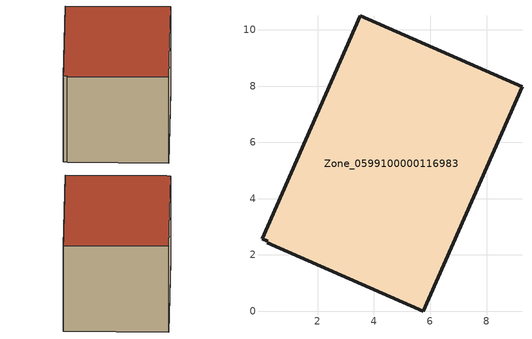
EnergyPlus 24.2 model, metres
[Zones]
Zone_0599100000116983
 floor ground (C_G): 0.02,2.58 3.51,10.5 9.26,7.97 5.75,0 0.2,2.44 0.23,2.49 z0
 wall outside (C_F): 9.26,7.97 3.51,10.5 0.02,2.58 0.23,2.49 0.2,2.44 5.75,0 9.26,7.97 z0:5.84
 roof outside (C_R): 3.51,10.5 0.02,2.58 0.23,2.49 0.2,2.44 5.75,0 9.26,7.97 z5.84
[BUILDING]
Pand.0599100000116983: North Axis=0; Terrain=City; Loads Convergence Tolerance Value=0.04; Temperature Convergence Tolerance Value=0.4; Solar Distribution=FullExterior; Maximum Number of Warmup Days=25; Minimum Number of Warmup Days=1
[Site:Location]
Rotterdam.The.Hague.AP_ZH_NLD Design_Conditions: Latitude=51.96; Longitude=4.45; Time Zone=1; Elevation=-4.5
[SITE:GROUNDTEMPERATURE:BUILDINGSURFACE]
18, 18, 18, 18, 18, 18, 18, 18, 18, 18, 18, 18
[MATERIAL] Thermal Absorptance=0.9; Solar Absorptance=0.7; Visible Absorptance=0.7
Name | Roughness | Thickness | Conductivity | Density | Specific Heat
G.TC.1946-1964 | MediumSmooth | 0.15 | 1 | 540 | 1210
F.TC.1946-1964 | Rough | 0.3 | 0.857143 | 1920 | 840
R.TC.1946-1964 | MediumRough | 0.2 | 0.235294 | 1500 | 1000
[CONSTRUCTION]
C_G: G.TC.1946-1964
C_F: F.TC.1946-1964
C_R: R.TC.1946-1964
[ZONE]
Zone_0599100000116983: Type=1; Multiplier=1; Ceiling Height=Autocalculate; Volume=Autocalculate; Floor Area=autocalculate; Part of Total Floor Area=Yes
[ZONEINFILTRATION:DESIGNFLOWRATE]
Infil_Zone_0599100000116983: Zone or ZoneList or Space or SpaceList=Zone_0599100000116983; Schedule=AlwaysOn; Design Flow Rate Calculation Method=Flow/Area; Flow Rate per Floor Area=0.003; Constant Term Coefficient=1; Temperature Term Coefficient=0; Velocity Term Coefficient=0; Velocity Squared Term Coefficient=0
[HVACTEMPLATE:ZONE:IDEALLOADSAIRSYSTEM]
Zone_0599100000116983: Maximum Heating Supply Air Temperature=50; Minimum Cooling Supply Air Temperature=13; Maximum Heating Supply Air Humidity Ratio=0.0156; Minimum Cooling Supply Air Humidity Ratio=0.0077; Heating Limit=NoLimit; Cooling Limit=NoLimit; Dehumidification Control Type=ConstantSensibleHeatRatio; Cooling Sensible Heat Ratio=0.7; Dehumidification Setpoint=60; Humidification Control Type=None; Humidification Setpoint=30; Outdoor Air Method=None; Outdoor Air Flow Rate per Person=0.00944; Outdoor Air Flow Rate per Zone Floor Area=0; Outdoor Air Flow Rate per Zone=0; Demand Controlled Ventilation Type=None; Outdoor Air Economizer Type=NoEconomizer; Heat Recovery Type=None; Sensible Heat Recovery Effectiveness=0.7; Latent Heat Recovery Effectiveness=0.65
[ZONECONTROL:THERMOSTAT]
ThermostatControl_Zone_0599100000116983: Zone or ZoneList=Zone_0599100000116983; Control Type Schedule=DualSetpointControlType; Control 1=Thermostat_Zone_0599100000116983; Temperature Difference Between Cutout And Setpoint=0
[THERMOSTATSETPOINT:DUALSETPOINT]
Thermostat_Zone_0599100000116983: Heating Setpoint Temperature Schedule=HeatingSetpoint_Zone_0599100000116983; Cooling Setpoint Temperature Schedule=CoolingSetpoint_Zone_0599100000116983
[SCHEDULE:COMPACT]
HeatingSetpoint_Zone_0599100000116983: Through: 12/31, For: AllDays, Until: 24:00, 21
CoolingSetpoint_Zone_0599100000116983: Through: 12/31, For: AllDays, Until: 24:00, 24
DualSetpointControlType: Through: 12/31, For: AllDays, Until: 24:00, 4
AlwaysOn: Through: 12/31, For: AllDays, Until: 24:00, 1
